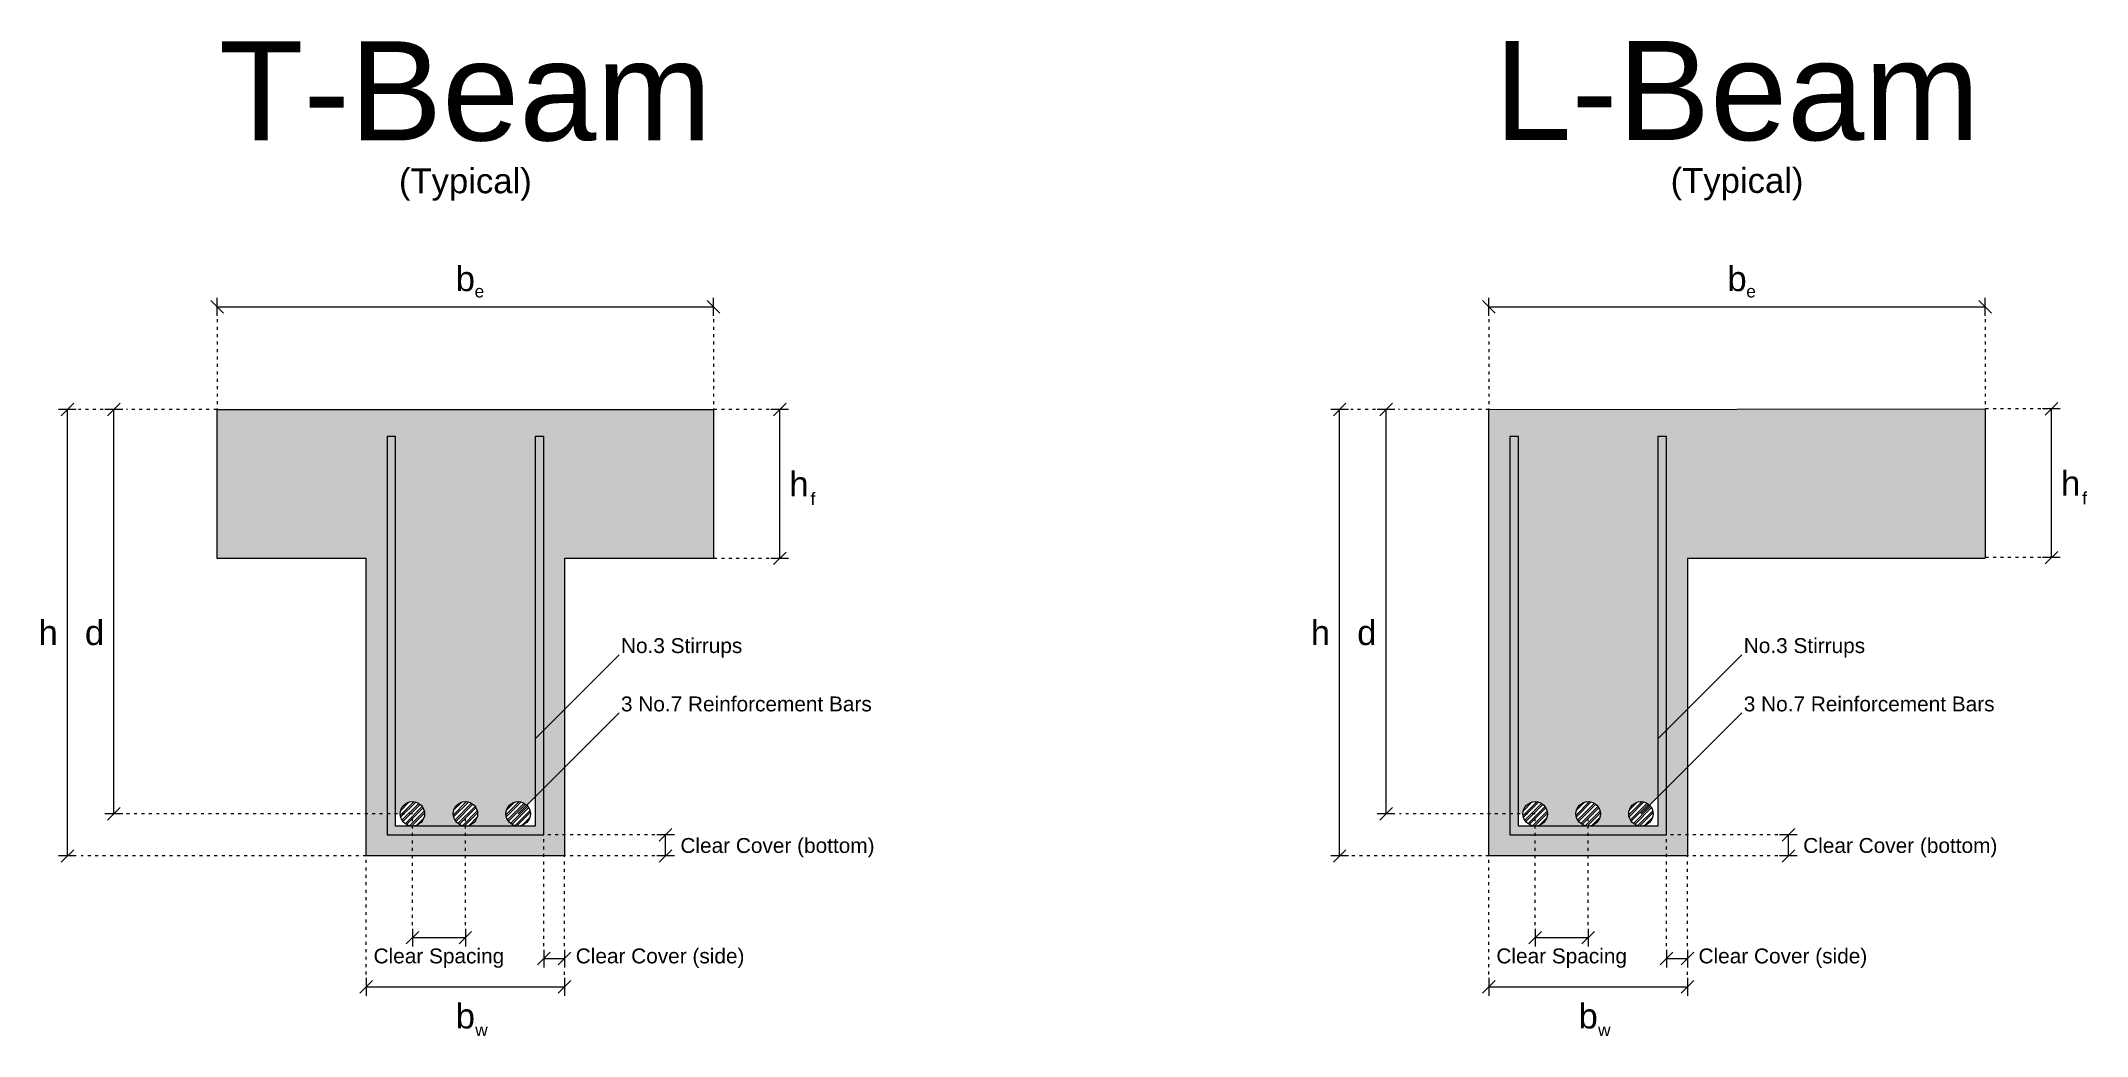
# Model space of a CAD drawing. Header units: inches. Extents: x 4.6 to 87, y -7.1 to 33.
import ezdxf
from ezdxf.enums import TextEntityAlignment as Align

# ---------------------------------------------------------------- set-up
doc = ezdxf.new("R2010")
doc.units = ezdxf.units.IN
doc.header["$MEASUREMENT"] = 0
doc.linetypes.add('ACAD_ISO03W100', pattern=[30, 12, -18])
doc.styles.get("Standard").update_dxf_attribs({"font": 'arial.ttf'})

msp = doc.modelspace()

# ---------------------------------------------------------------- hatches: boundary and pattern name
h = msp.add_hatch()
h.set_pattern_fill('AR-CONC', color=256, scale=0.21)
h.paths.add_polyline_path([(18.515, 17.084), (18.86, 17.084), (18.86, 1.877), (19.045, 1.877, -1), (20.031, 1.877, -0.414214), (19.538, 1.384), (21.672, 1.384, -0.413131), (21.18, 1.877, -1), (22.166, 1.877, -0.414214), (21.673, 1.384), (23.8, 1.384, -0.413392), (23.308, 1.877, -0.668179), (24.15, 2.226), (24.487, 2.563), (24.487, 17.084), (24.832, 17.084), (24.832, 5.251), (25.673, 6.092), (25.673, 12.177), (31.673, 12.177), (31.673, 18.177), (11.673, 18.177), (11.673, 12.177), (17.673, 12.177), (17.673, 1.877), (18.515, 1.877)])
h.paths.add_polyline_path([(69.742, 17.084), (70.087, 17.084), (70.087, 5.251), (70.929, 6.092), (70.929, 12.177), (82.929, 12.177), (82.929, 18.205), (62.929, 18.177), (62.929, 12.177), (62.929, 1.877), (63.77, 1.877), (63.77, 17.084), (64.115, 17.084), (64.115, 1.877), (64.3, 1.877, -1), (65.286, 1.877, -0.414214), (64.793, 1.384), (66.927, 1.384, -0.413131), (66.436, 1.877, -1), (67.422, 1.877, -0.414214), (66.929, 1.384), (69.055, 1.384, -0.413392), (68.563, 1.877, -0.668179), (69.405, 2.226), (69.742, 2.563)])
h = msp.add_hatch(color=256)
h.dxf.hatch_style = 1
h.paths.add_polyline_path([(18.86, 17.084), (18.515, 17.084), (18.515, 1.031), (21.673, 1.031), (24.832, 1.031), (24.832, 17.084), (24.487, 17.084), (24.487, 1.376), (21.673, 1.376), (18.86, 1.376)])
h = msp.add_hatch(color=256)
h.dxf.hatch_style = 1
h.paths.add_polyline_path([(64.115, 17.084), (63.77, 17.084), (63.77, 1.031), (66.929, 1.031), (70.087, 1.031), (70.087, 17.084), (69.742, 17.084), (69.742, 1.376), (66.929, 1.376), (64.115, 1.376)])
h = msp.add_hatch()
h.set_pattern_fill('AR-CONC', color=256, scale=0.21)
h.paths.add_polyline_path([(18.515, 1.877), (17.673, 1.877), (17.673, 0.177), (19.538, 0.177), (19.538, 1.031), (18.515, 1.031)])
h.paths.add_polyline_path([(21.673, 1.031), (19.538, 1.031), (19.538, 0.177), (21.673, 0.177)])
h.paths.add_polyline_path([(24.832, 1.031), (21.673, 1.031), (21.673, 0.177), (24.832, 0.177)])
h.paths.add_polyline_path([(25.673, 1.031), (24.832, 1.031), (24.832, 0.177), (25.673, 0.177)])
h.paths.add_polyline_path([(25.673, 3.749), (24.832, 2.908), (24.832, 1.031), (25.673, 1.031)])
h.paths.add_polyline_path([(25.673, 6.092), (24.832, 5.251), (24.832, 2.908), (25.673, 3.749)])
h.paths.add_polyline_path([(64.793, 1.031), (63.77, 1.031), (63.77, 1.877), (62.929, 1.877), (62.929, 0.177), (64.793, 0.177)])
h.paths.add_polyline_path([(66.929, 1.031), (64.793, 1.031), (64.793, 0.177), (66.929, 0.177)])
h.paths.add_polyline_path([(70.087, 1.031), (66.929, 1.031), (66.929, 0.177), (70.087, 0.177)])
h.paths.add_polyline_path([(70.929, 1.031), (70.087, 1.031), (70.087, 0.177), (70.929, 0.177)])
h.paths.add_polyline_path([(70.929, 3.749), (70.087, 2.908), (70.087, 1.031), (70.929, 1.031)])
h.paths.add_polyline_path([(70.929, 6.092), (70.087, 5.251), (70.087, 2.908), (70.929, 3.749)])
h = msp.add_hatch()
h.set_pattern_fill('ANSI32', color=256, scale=0.5)
h.paths.add_polyline_path([(19.045, 1.877, 1), (20.031, 1.877, 1)])
h.paths.add_polyline_path([(21.18, 1.877, 1), (22.166, 1.877, 1)])
h.paths.add_polyline_path([(23.308, 1.877, 1), (24.294, 1.877, 1)])
h = msp.add_hatch()
h.set_pattern_fill('ANSI32', color=256, scale=0.5)
h.set_pattern_definition([(45, (45.2554, 0), (-0.1325825, 0.1325825), []), (45, (45.34378, 0), (-0.1325825, 0.1325825), [])])
h.paths.add_polyline_path([(64.3, 1.877, 1), (65.286, 1.877, 1)])
h.paths.add_polyline_path([(66.436, 1.877, 1), (67.422, 1.877, 1)])
h.paths.add_polyline_path([(68.563, 1.877, 1), (69.549, 1.877, 1)])

# ---------------------------------------------------------------- linework, layer by layer
for p, q in [((11.927, 22.061), (11.42, 22.568)), ((11.673, 21.956), (11.673, 22.674)), ((11.673, 22.315), (31.673, 22.315)), ((31.927, 22.061), (31.42, 22.568)), ((31.673, 21.956), (31.673, 22.674)), ((63.182, 22.061), (62.675, 22.568)), ((62.929, 21.956), (62.929, 22.674)), ((62.929, 22.315), (82.929, 22.315)), ((83.182, 22.061), (82.675, 22.568)), ((82.929, 21.956), (82.929, 22.674)), ((5.992, 18.177), (5.274, 18.177)), ((5.887, 18.431), (5.379, 17.923)), ((5.633, 0.177), (5.633, 18.177)), ((7.863, 18.177), (7.145, 18.177)), ((7.758, 18.431), (7.25, 17.923)), ((7.504, 1.877), (7.504, 18.177)), ((11.673, 18.177), (31.673, 18.177)), ((11.673, 12.177), (11.673, 18.177)), ((31.673, 18.177), (31.673, 12.177)), ((34.704, 18.177), (33.986, 18.177)), ((34.599, 18.431), (34.091, 17.923)), ((34.345, 12.177), (34.345, 18.177)), ((57.271, 18.177), (56.553, 18.177)), ((57.166, 18.431), (56.658, 17.923)), ((56.912, 0.177), (56.912, 18.177)), ((59.141, 18.177), (58.424, 18.177)), ((59.036, 18.431), (58.529, 17.923)), ((58.782, 1.877), (58.782, 18.177)), ((62.929, 18.177), (82.929, 18.205)), ((62.929, 12.177), (62.929, 18.177)), ((82.929, 18.205), (82.929, 12.205)), ((85.959, 18.205), (85.242, 18.205)), ((85.854, 18.459), (85.347, 17.951)), ((85.601, 12.205), (85.601, 18.205)), ((34.599, 12.431), (34.091, 11.923)), ((85.854, 12.459), (85.347, 11.951)), ((17.673, 12.177), (11.673, 12.177)), ((17.673, 0.177), (17.673, 12.177)), ((31.673, 12.177), (25.673, 12.177)), ((25.673, 12.177), (25.673, 0.177)), ((34.704, 12.177), (33.986, 12.177)), ((62.929, 0.177), (62.929, 12.177)), ((82.929, 12.177), (70.929, 12.177)), ((70.929, 12.177), (70.929, 0.177)), ((85.959, 12.205), (85.242, 12.205)), ((24.487, 4.906), (27.868, 8.287)), ((69.742, 4.906), (73.124, 8.287)), ((23.801, 1.877), (27.868, 5.944)), ((69.056, 1.877), (73.124, 5.944)), ((7.863, 1.877), (7.145, 1.877)), ((7.758, 2.131), (7.25, 1.623)), ((59.141, 1.877), (58.424, 1.877)), ((59.036, 2.131), (58.529, 1.623)), ((30.103, 1.031), (29.385, 1.031)), ((29.998, 1.285), (29.49, 0.777)), ((29.744, 0.177), (29.744, 1.031)), ((75.358, 1.031), (74.64, 1.031)), ((75.253, 1.285), (74.746, 0.777)), ((74.999, 0.177), (74.999, 1.031)), ((5.992, 0.177), (5.274, 0.177)), ((5.887, 0.431), (5.379, -0.077)), ((25.673, 0.177), (17.673, 0.177)), ((30.103, 0.177), (29.385, 0.177)), ((29.998, 0.431), (29.49, -0.077)), ((57.271, 0.177), (56.553, 0.177)), ((57.166, 0.431), (56.658, -0.077)), ((70.929, 0.177), (62.929, 0.177)), ((75.358, 0.177), (74.64, 0.177)), ((75.253, 0.431), (74.746, -0.077)), ((19.792, -2.861), (19.284, -3.368)), ((19.538, -2.756), (19.538, -3.474)), ((19.538, -3.115), (21.673, -3.115)), ((21.927, -2.861), (21.42, -3.368)), ((21.673, -2.756), (21.673, -3.474)), ((65.047, -2.861), (64.539, -3.368)), ((64.793, -2.756), (64.793, -3.474)), ((64.793, -3.115), (66.929, -3.115)), ((67.182, -2.861), (66.675, -3.368)), ((66.929, -2.756), (66.929, -3.474)), ((25.086, -3.707), (24.578, -4.214)), ((24.832, -3.602), (24.832, -4.319)), ((24.832, -3.961), (25.673, -3.961)), ((25.927, -3.707), (25.42, -4.214)), ((25.673, -3.602), (25.673, -4.319)), ((70.341, -3.707), (69.833, -4.214)), ((70.087, -3.602), (70.087, -4.319)), ((70.087, -3.961), (70.929, -3.961)), ((71.182, -3.707), (70.675, -4.214)), ((70.929, -3.602), (70.929, -4.319)), ((17.927, -4.847), (17.42, -5.355)), ((17.673, -4.742), (17.673, -5.46)), ((25.927, -4.847), (25.42, -5.355)), ((25.673, -4.742), (25.673, -5.46)), ((63.182, -4.847), (62.675, -5.355)), ((62.929, -4.742), (62.929, -5.46)), ((71.182, -4.847), (70.675, -5.355)), ((70.929, -4.742), (70.929, -5.46)), ((17.673, -5.101), (25.673, -5.101)), ((62.929, -5.101), (70.929, -5.101))]:
    msp.add_line(p, q)
at = {"linetype": 'ACAD_ISO03W100', "ltscale": 0.01}
for p, q in [((11.673, 21.816), (11.673, 18.177)), ((31.673, 21.816), (31.673, 18.177)), ((62.929, 21.816), (62.929, 18.177)), ((82.929, 21.816), (82.929, 18.177)), ((7.079, 18.177), (6.085, 18.177)), ((11.65, 18.177), (8.011, 18.177)), ((33.914, 18.177), (31.673, 18.177)), ((58.357, 18.177), (57.364, 18.177)), ((62.929, 18.177), (59.29, 18.177)), ((85.169, 18.205), (82.929, 18.205)), ((33.914, 12.177), (31.673, 12.177)), ((85.169, 12.205), (82.929, 12.205)), ((19.538, 1.877), (8.004, 1.877)), ((19.538, -2.616), (19.538, 1.877)), ((21.673, -2.616), (21.673, 1.877)), ((64.793, 1.877), (59.33, 1.877)), ((64.793, -2.616), (64.793, 1.877)), ((66.929, -2.616), (66.929, 1.877)), ((24.832, -3.462), (24.832, 1.031)), ((29.312, 1.031), (24.832, 1.031)), ((70.087, -3.462), (70.087, 1.031)), ((74.568, 1.031), (70.087, 1.031)), ((17.673, 0.177), (6.184, 0.177)), ((17.673, -4.602), (17.673, 0.177)), ((25.673, -3.462), (25.673, 0.177)), ((29.312, 0.177), (25.673, 0.177)), ((62.929, 0.177), (57.343, 0.177)), ((62.929, -4.602), (62.929, 0.177)), ((70.929, -3.462), (70.929, 0.177)), ((74.568, 0.177), (70.929, 0.177)), ((25.673, -4.61), (25.673, -4.465)), ((70.929, -4.61), (70.929, -4.465))]:
    msp.add_line(p, q, dxfattribs=at)
for points in [[(18.515, 17.084), (18.515, 1.031), (21.673, 1.031), (24.832, 1.031), (24.832, 17.084), (24.487, 17.084), (24.487, 1.376), (21.673, 1.376), (18.86, 1.376), (18.86, 17.084)], [(63.77, 17.084), (63.77, 1.031), (66.929, 1.031), (70.087, 1.031), (70.087, 17.084), (69.742, 17.084), (69.742, 1.376), (66.929, 1.376), (64.115, 1.376), (64.115, 17.084)]]:
    msp.add_lwpolyline(points, close=True)
for centre in [(19.538, 1.877), (21.673, 1.877), (23.801, 1.877), (64.793, 1.877), (66.929, 1.877), (69.056, 1.877)]:
    msp.add_circle(centre, 0.493)

# ---------------------------------------------------------------- texts
for s, height, p in [('T-Beam', 4, (21.673, 30.997)), ('L-Beam', 4, (72.929, 31.011)), ('(Typical)', 1, (21.673, 27.273)), ('(Typical)', 1, (72.929, 27.287)), ('b', 1, (21.673, 23.471)), ('b', 1, (72.929, 23.471)), ('No.3 Stirrups', 0.6, (30.39, 8.585)), ('No.3 Stirrups', 0.6, (75.645, 8.585)), ('3 No.7 Reinforcement Bars', 0.6, (32.999, 6.32)), ('3 No.7 Reinforcement Bars', 0.6, (78.254, 6.32)), ('Clear Cover (bottom)', 0.6, (34.253, 0.527)), ('Clear Cover (bottom)', 0.6, (79.508, 0.527)), ('Clear Spacing', 0.6, (20.606, -3.927)), ('Clear Cover (side)', 0.6, (29.522, -3.927)), ('Clear Spacing', 0.6, (65.861, -3.927)), ('Clear Cover (side)', 0.6, (74.777, -3.927)), ('b', 1, (21.673, -6.257)), ('b', 1, (66.929, -6.257))]:
    msp.add_text(s, height=height).set_placement(p, align=Align.MIDDLE)
for s, height, p in [('e', 0.5, (22.239, 22.945)), ('e', 0.5, (73.494, 22.945)), ('h', 1, (35.121, 15.177)), ('h', 1, (86.376, 15.205)), ('f', 0.5, (35.684, 14.578)), ('f', 0.5, (86.939, 14.606)), ('h', 1, (4.858, 9.177)), ('d', 1, (6.728, 9.183)), ('h', 1, (56.136, 9.177)), ('d', 1, (58.007, 9.183)), ('w', 0.5, (22.323, -6.834)), ('w', 0.5, (67.578, -6.834))]:
    msp.add_text(s, height=height).set_placement(p, align=Align.MIDDLE_CENTER)

doc.saveas('drawing.dxf')
